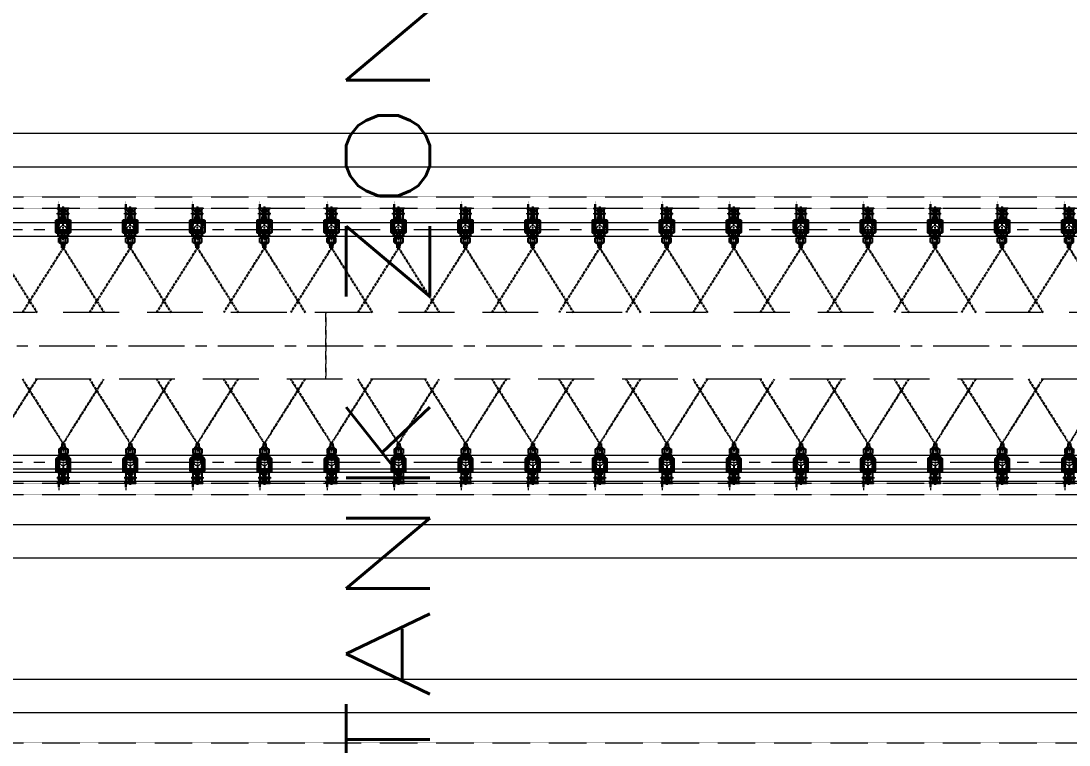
# Model space of a CAD drawing. Header units: inches. Extents: x 702888 to 852715, y 9845 to 271320.
# Drawn here: x 734640 to 739328, y 252979 to 256216 of the extents above; entities that cross this region are included whole.
import ezdxf

# ---------------------------------------------------------------- set-up
doc = ezdxf.new("R2010")
doc.units = ezdxf.units.IN
doc.header["$MEASUREMENT"] = 0
for name, pattern in [('CENTER2', [1.125, 0.75, -0.125, 0.125, -0.125]), ('CENTERX2', [4, 2.5, -0.5, 0.5, -0.5]), ('DASHED2', [0.375, 0.25, -0.125]), ('DASHEDX2', [1.5, 1, -0.5]), ('HIDDEN', [9.525, 6.35, -3.175]), ('HIDDEN2', [0.1875, 0.125, -0.0625]), ('PHANTOM2', [31.75, 15.875, -3.175, 3.175, -3.175, 3.175, -3.175])]:
    doc.linetypes.add(name, pattern=pattern)
doc.layers.get('0').update_dxf_attribs({"lineweight": 5})
doc.layers.add('chain', color=2, linetype='Continuous', lineweight=5)
doc.layers.add('p7', color=253, linetype='Continuous', lineweight=5)
doc.layers.add('Nozzle', color=7, linetype='Continuous')
doc.layers.add('Riser Support', color=7, linetype='Continuous')
doc.styles.add('ROMANS', font='romans.shx', dxfattribs={"width": 0.9})

# ---------------------------------------------------------------- blocks, each defined once
blk = doc.blocks.new('A$C4D81176E')
at = {"layer": 'Nozzle', "color": 2, "linetype": 'PHANTOM2', "ltscale": 0.5}
for q in [(361.3, 4.7), (361.3, -359.7)]:
    blk.add_line((73, -177.5), q, dxfattribs=at)
at = {"layer": 'Nozzle', "color": 1, "linetype": 'CENTER2', "ltscale": 0.25}
blk.add_line((73, -177.5), (-46.9, -177.5), dxfattribs=at)
at = {"layer": 'Nozzle', "color": 2}
for p, q in [((-43.9, -160.2), (-44, -160.6)), ((-44, -160.6), (-44, -161)), ((-44, -194), (-44, -161)), ((-43.8, -159.8), (-43.9, -160.2)), ((-43.6, -159.4), (-43.8, -159.8)), ((-43.4, -159), (-43.6, -159.4)), ((-43.1, -158.7), (-43.4, -159)), ((-42.8, -158.4), (-43.1, -158.7)), ((-42.5, -158.1), (-42.8, -158.4)), ((-42.1, -157.9), (-42.5, -158.1)), ((-41.8, -157.7), (-42.1, -157.9)), ((-41.9, -160.5), (-42, -160.7)), ((-42, -160.7), (-42, -161)), ((-42, -194), (-42, -161)), ((-41.8, -160.3), (-41.9, -160.5)), ((-41.3, -157.6), (-41.8, -157.7)), ((-41.6, -160), (-41.8, -160.3)), ((-41.5, -159.9), (-41.6, -160)), ((-41.2, -159.7), (-41.5, -159.9)), ((-40.9, -157.5), (-41.3, -157.6)), ((-41, -159.6), (-41.2, -159.7)), ((-40.8, -159.5), (-41, -159.6)), ((-40.5, -157.5), (-40.9, -157.5)), ((-40.5, -159.5), (-40.8, -159.5)), ((17.7, -154.5), (-40.5, -157.5)), ((17.7, -156.5), (-40.5, -159.5)), ((-26.3, -156.8), (-26.3, -158.8)), ((4.2, -158.5), (4.2, -196.5)), ((16.7, -158.5), (4.2, -158.5)), ((16.9, -158.5), (16.7, -158.5)), ((17.2, -158.6), (16.9, -158.5)), ((17.4, -158.7), (17.2, -158.6)), ((17.6, -158.8), (17.4, -158.7)), ((17.8, -159), (17.6, -158.8)), ((18.1, -154.5), (17.7, -154.5)), ((17.9, -156.5), (17.7, -156.5)), ((18, -159.2), (17.8, -159)), ((18.2, -156.6), (17.9, -156.5)), ((18.1, -159.5), (18, -159.2)), ((18.5, -154.6), (18.1, -154.5)), ((18.2, -159.7), (18.1, -159.5)), ((18.4, -156.7), (18.2, -156.6)), ((18.2, -160), (18.2, -159.7)), ((18.2, -160), (18.2, -195)), ((28.2, -165), (18.2, -165)), ((18.6, -156.9), (18.4, -156.7)), ((18.9, -154.7), (18.5, -154.6)), ((18.8, -157), (18.6, -156.9)), ((18.9, -157.3), (18.8, -157)), ((19.3, -154.9), (18.9, -154.7)), ((19.1, -157.5), (18.9, -157.3)), ((19.2, -157.7), (19.1, -157.5)), ((19.2, -158), (19.2, -157.7)), ((19.2, -165), (19.2, -158)), ((19.7, -155.1), (19.3, -154.9)), ((20, -155.4), (19.7, -155.1)), ((20.3, -155.7), (20, -155.4)), ((20.5, -156), (20.3, -155.7)), ((20.8, -156.4), (20.5, -156)), ((20.9, -156.8), (20.8, -156.4)), ((21.1, -157.2), (20.9, -156.8)), ((21.2, -157.6), (21.1, -157.2)), ((21.2, -158), (21.2, -157.6)), ((21.2, -165), (21.2, -158)), ((49, -157.5), (28.2, -157.5)), ((28.2, -157.5), (28.2, -197.5)), ((49, -167.5), (28.2, -167.5)), ((49, -187.5), (28.2, -187.5)), ((49, -157.5), (49, -197.5)), ((49.6, -162.9), (49, -162.7)), ((50.3, -163), (49.6, -162.9)), ((50.9, -163.3), (50.3, -163)), ((51.5, -163.6), (50.9, -163.3)), ((52.1, -164), (51.5, -163.6)), ((52.6, -164.3), (52.1, -164)), ((53.2, -164.8), (52.6, -164.3)), ((53.7, -165.2), (53.2, -164.8)), ((54.1, -165.8), (53.7, -165.2)), ((54.5, -166.3), (54.1, -165.8)), ((54.9, -166.9), (54.5, -166.3)), ((55.2, -167.5), (54.9, -166.9)), ((55.5, -168.1), (55.2, -167.5)), ((55.2, -187.6), (55.4, -187)), ((55.4, -187), (55.6, -186.3)), ((55.6, -168.7), (55.5, -168.1)), ((55.8, -169.4), (55.6, -168.7)), ((55.6, -186.3), (55.8, -185.7)), ((56, -170.1), (55.8, -169.4)), ((55.8, -185.7), (55.9, -185)), ((55.9, -185), (56, -184.3)), ((56, -170.8), (56, -170.1)), ((56, -170.8), (56, -184.3)), ((63, -170.8), (56, -170.8)), ((63, -184.4), (56, -184.3)), ((63, -170.8), (63, -171.7)), ((73, -171.7), (63, -171.7)), ((73, -183.5), (63, -183.4)), ((63, -183.4), (63, -184.4)), ((68.7, -177.5), (73, -174.8)), ((68.7, -177.5), (73, -180.3)), ((73, -171.7), (73, -174.8)), ((73, -180.3), (73, -183.5)), ((-44, -194), (-44, -194.4)), ((-44, -194.4), (-43.9, -194.9)), ((-43.9, -194.9), (-43.8, -195.3)), ((-43.8, -195.3), (-43.6, -195.7)), ((-43.6, -195.7), (-43.4, -196)), ((-43.4, -196), (-43.1, -196.3)), ((-43.1, -196.3), (-42.8, -196.6)), ((-42.8, -196.6), (-42.5, -196.9)), ((-42.5, -196.9), (-42.1, -197.1)), ((-42.1, -197.1), (-41.8, -197.3)), ((-42, -194), (-42, -194.3)), ((-42, -194.3), (-41.9, -194.5)), ((-41.9, -194.5), (-41.8, -194.8)), ((-41.8, -194.8), (-41.6, -195)), ((-41.8, -197.3), (-41.3, -197.4)), ((-41.6, -195), (-41.5, -195.2)), ((-41.5, -195.2), (-41.2, -195.3)), ((-41.3, -197.4), (-40.9, -197.5)), ((-41.2, -195.3), (-41, -195.5)), ((-41, -195.5), (-40.8, -195.5)), ((-40.9, -197.5), (-40.5, -197.5)), ((-40.8, -195.5), (-40.5, -195.5)), ((17.7, -198.5), (-40.5, -195.5)), ((17.7, -200.5), (-40.5, -197.5)), ((-26.3, -196.2), (-26.3, -198.3)), ((16.7, -196.5), (4.2, -196.5)), ((16.7, -196.5), (16.9, -196.5)), ((16.7, -196.5), (16.9, -196.5)), ((16.9, -196.5), (17.2, -196.4)), ((16.9, -196.5), (17.2, -196.4)), ((17.2, -196.4), (17.4, -196.3)), ((17.2, -196.4), (17.4, -196.3)), ((17.4, -196.3), (17.6, -196.2)), ((17.4, -196.3), (17.6, -196.2)), ((17.6, -196.2), (17.8, -196)), ((17.6, -196.2), (17.8, -196)), ((17.7, -198.5), (17.9, -198.5)), ((17.7, -200.5), (18.1, -200.5)), ((17.8, -196), (18, -195.8)), ((17.8, -196), (18, -195.8)), ((17.9, -198.5), (18.2, -198.5)), ((18, -195.8), (18.1, -195.5)), ((18, -195.8), (18.1, -195.5)), ((18.1, -195.5), (18.2, -195.3)), ((18.1, -195.5), (18.2, -195.3)), ((18.1, -200.5), (18.5, -200.4)), ((28.2, -190), (18.2, -190)), ((18.2, -195.3), (18.2, -195)), ((18.2, -195.3), (18.2, -195)), ((18.2, -198.5), (18.4, -198.3)), ((18.4, -198.3), (18.6, -198.2)), ((18.5, -200.4), (18.9, -200.3)), ((18.6, -198.2), (18.8, -198)), ((18.8, -198), (18.9, -197.8)), ((18.9, -197.8), (19.1, -197.5)), ((18.9, -200.3), (19.3, -200.1)), ((19.1, -197.5), (19.2, -197.3)), ((19.2, -190), (19.2, -197)), ((19.2, -197.3), (19.2, -197)), ((19.3, -200.1), (19.7, -199.9)), ((19.7, -199.9), (20, -199.6)), ((20, -199.6), (20.3, -199.3)), ((20.3, -199.3), (20.5, -199)), ((20.5, -199), (20.8, -198.7)), ((20.8, -198.7), (20.9, -198.3)), ((20.9, -198.3), (21.1, -197.9)), ((21.1, -197.9), (21.2, -197.4)), ((21.2, -190), (21.2, -197)), ((21.2, -197.4), (21.2, -197)), ((49, -197.5), (28.2, -197.5)), ((49, -192.3), (49.6, -192.2)), ((49.6, -192.2), (50.3, -192)), ((50.3, -192), (50.9, -191.7)), ((50.9, -191.7), (51.5, -191.4)), ((51.5, -191.4), (52.1, -191.1)), ((52.1, -191.1), (52.6, -190.7)), ((52.6, -190.7), (53.2, -190.3)), ((53.2, -190.3), (53.7, -189.8)), ((53.7, -189.8), (54.1, -189.3)), ((54.1, -189.3), (54.5, -188.7)), ((54.5, -188.7), (54.9, -188.2)), ((54.9, -188.2), (55.2, -187.6))]:
    blk.add_line(p, q, dxfattribs=at)
at = {"layer": 'Nozzle', "color": 8, "linetype": 'HIDDEN'}
for p, q in [((8.2, -170.5), (8.2, -184.5)), ((18.2, -170.5), (8.2, -170.5)), ((18.2, -184.5), (8.2, -184.5))]:
    blk.add_line(p, q, dxfattribs=at)
blk = doc.blocks.new('*U69')
at = {"layer": 'chain', "color": 7, "linetype": 'Continuous'}
blk.add_line((-20, -152.9, 0), (-20, -215, 0), dxfattribs=at)
at = {"layer": 'chain', "color": 5, "linetype": 'DASHEDX2'}
blk.add_line((-20, -238.1, 0), (-20, -248.1, 0), dxfattribs=at)
at = {"layer": 'chain', "color": 7, "linetype": 'Continuous'}
blk.add_circle((0, -123, 0), 16.1, dxfattribs=at)
at = {"layer": 'Riser Support', "color": 1, "linetype": 'CENTER2'}
blk.add_line((0, -139.1, 0), (0, -224.7, 0), dxfattribs=at)
at = {"layer": 'Riser Support', "color": 11}
for p, q in [((-25, -152.9, 0), (-25, -167.9, 0)), ((-25, -152.9, 0), (25, -152.9, 0)), ((-25, -160.9, 0), (25, -160.9, 0)), ((-25, -167.9, 0), (25, -167.9, 0)), ((-20, -167.9, 0), (-20, -190.9, 0)), ((-10, -152.9, 0), (-10, -180.9, 0)), ((-10, -180.9, 0), (-10, -173.7, 0)), ((-10, -180.9, 0), (10, -180.9, 0)), ((10, -180.9, 0), (-10, -180.9, 0)), ((-7.5, -172.9, 0), (7.5, -172.9, 0)), ((-5, -180.9, 0), (-5, -173.7, 0)), ((-4, -195.9, 0), (-4, -180.9, 0)), ((-4, -185.9, 0), (-4, -220.9, 0)), ((4, -195.9, 0), (4, -180.9, 0)), ((4, -185.9, 0), (4, -220.9, 0)), ((5, -173.7, 0), (5, -180.9, 0)), ((10, -152.9, 0), (10, -180.9, 0)), ((10, -173.7, 0), (10, -180.9, 0)), ((20, -167.9, 0), (20, -190.9, 0)), ((25, -152.9, 0), (25, -167.9, 0)), ((-25, -190.9, 0), (-25, -195.9, 0)), ((-25, -190.9, 0), (25, -190.9, 0)), ((-25, -195.9, 0), (25, -195.9, 0)), ((-10, -201.9, 0), (-10, -209.2, 0)), ((10, -201.9, 0), (-10, -201.9, 0)), ((-7.5, -209.9, 0), (7.5, -209.9, 0)), ((-5, -189, 0), (-5, -209.2, 0)), ((-4, -220.9, 0), (4, -220.9, 0)), ((5, -209.2, 0), (5, -189, 0)), ((10, -209.2, 0), (10, -201.9, 0)), ((25, -190.9, 0), (25, -195.9, 0))]:
    blk.add_line(p, q, dxfattribs=at)
at = {"layer": 'Riser Support', "color": 11, "linetype": 'HIDDEN'}
for p, q in [((-5, -180.9, 0), (-5, -195.9, 0)), ((5, -180.9, 0), (5, -195.9, 0))]:
    blk.add_line(p, q, dxfattribs=at)
at = {"layer": 'Riser Support'}
for p, q in [((20, -152.9, 0), (20, -215, 0)), ((-20, -195.9, 0), (-20, -235.9, 0)), ((-20, -195.9, 0), (20, -195.9, 0)), ((-20, -235.9, 0), (-20, -205.9, 0)), ((-4, -211.9, 0), (-4, -205.9, 0)), ((4, -211.9, 0), (4, -205.9, 0))]:
    blk.add_line(p, q, dxfattribs=at)
at = {"layer": 'Riser Support', "color": 1, "linetype": 'CENTER2', "ltscale": 200}
blk.add_line((0, -223.9, 0), (0, -193.9, 0), dxfattribs=at)
at = {"layer": 'Riser Support', "elevation": 0}
for points in [[(25, -165.9), (28.5, -165.9, 0.414214), (33, -161.4), (33, -110.4, 0.414214), (28.5, -105.9), (-28.5, -105.9, 0.414214), (-33, -110.4), (-33, -161.4, 0.414214), (-28.5, -165.9), (-25, -165.9)], [(25, -162.9), (28.5, -162.9, 0.414214), (30, -161.4), (30, -110.4, 0.414214), (28.5, -108.9), (-28.5, -108.9, 0.414214), (-30, -110.4), (-30, -161.4, 0.414214), (-28.5, -162.9), (-25, -162.9)]]:
    blk.add_lwpolyline(points, format="xyb", dxfattribs=at)
at = {"layer": 'Riser Support', "linetype": 'HIDDEN2', "ltscale": 0.75, "elevation": 0}
for points in [[(25, -165.9), (28.5, -165.9, 0.414214), (33, -161.4), (18, -115.4, 0.414214), (13.5, -110.9), (-13.5, -110.9, 0.414214), (-18, -115.4), (-33, -161.4, 0.414214), (-28.5, -165.9), (-25, -165.9)], [(25, -162.9), (28.5, -162.9, 0.414214), (30, -161.4), (15, -115.4, 0.414214), (13.5, -113.9), (-13.5, -113.9, 0.414214), (-15, -115.4), (-30, -161.4, 0.414214), (-28.5, -162.9), (-25, -162.9)]]:
    blk.add_lwpolyline(points, format="xyb", dxfattribs=at)
at = {"layer": 'Riser Support', "elevation": 0}
blk.add_lwpolyline([(25, -215), (-25, -215), (-25, -218), (25, -218), (25, -215)], dxfattribs=at)
at = {"layer": 'Riser Support', "color": 11}
for centre, radius, start, end in [((-7.5, -177.4, 0), 4.44, 55.6903, 124.3097), ((0, -189.5, 0), 16.6, 72.4519, 107.5481), ((7.5, -177.4, 0), 4.44, 55.6903, 124.3097), ((-7.5, -205.5, 0), 4.44, 235.6903, 304.3097), ((0, -193.4, 0), 16.6, 252.4519, 287.5481), ((7.5, -205.5, 0), 4.44, 235.6903, 304.3097)]:
    blk.add_arc(centre, radius, start, end, dxfattribs=at)
at = {"color": 0, "linetype": 'ByBlock', "lineweight": -2, "extrusion": (0, 0, -1), "xscale": -1, "zscale": -1, "rotation": 270}
blk.add_blockref('A$C4D81176E', (177.5, -113.2, 0), dxfattribs=at)
blk = doc.blocks.new('*U52')
at = {"layer": 'chain', "color": 0, "linetype": 'ByBlock', "lineweight": -2, "transparency": 16777216}
for p in [(5400, 0), (5700, 0), (6000, 0), (6300, 0), (6600, 0), (6900, 0), (7200, 0), (7500, 0), (7800, 0), (8100, 0), (8400, 0), (8700, 0), (9000, 0), (9300, 0), (9600, 0), (9900, 0), (10200, 0)]:
    blk.add_blockref('*U69', p, dxfattribs=at)
blk = doc.blocks.new('*U67')
at = {"layer": 'chain', "color": 7, "linetype": 'Continuous'}
blk.add_line((-20, -152.9, 0), (-20, -215, 0), dxfattribs=at)
at = {"layer": 'chain', "color": 5, "linetype": 'DASHEDX2'}
blk.add_line((-20, -238.1, 0), (-20, -248.1, 0), dxfattribs=at)
at = {"layer": 'chain', "color": 7, "linetype": 'Continuous'}
blk.add_circle((0, -123, 0), 16.1, dxfattribs=at)
at = {"layer": 'Riser Support', "color": 1, "linetype": 'CENTER2'}
blk.add_line((0, -139.1, 0), (0, -224.7, 0), dxfattribs=at)
at = {"layer": 'Riser Support', "color": 11}
for p, q in [((-25, -152.9, 0), (-25, -167.9, 0)), ((-25, -152.9, 0), (25, -152.9, 0)), ((-25, -160.9, 0), (25, -160.9, 0)), ((-25, -167.9, 0), (25, -167.9, 0)), ((-20, -167.9, 0), (-20, -190.9, 0)), ((-10, -152.9, 0), (-10, -180.9, 0)), ((-10, -180.9, 0), (-10, -173.7, 0)), ((-10, -180.9, 0), (10, -180.9, 0)), ((10, -180.9, 0), (-10, -180.9, 0)), ((-7.5, -172.9, 0), (7.5, -172.9, 0)), ((-5, -180.9, 0), (-5, -173.7, 0)), ((-4, -195.9, 0), (-4, -180.9, 0)), ((-4, -185.9, 0), (-4, -220.9, 0)), ((4, -195.9, 0), (4, -180.9, 0)), ((4, -185.9, 0), (4, -220.9, 0)), ((5, -173.7, 0), (5, -180.9, 0)), ((10, -152.9, 0), (10, -180.9, 0)), ((10, -173.7, 0), (10, -180.9, 0)), ((20, -167.9, 0), (20, -190.9, 0)), ((25, -152.9, 0), (25, -167.9, 0)), ((-25, -190.9, 0), (-25, -195.9, 0)), ((-25, -190.9, 0), (25, -190.9, 0)), ((-25, -195.9, 0), (25, -195.9, 0)), ((-10, -201.9, 0), (-10, -209.2, 0)), ((10, -201.9, 0), (-10, -201.9, 0)), ((-7.5, -209.9, 0), (7.5, -209.9, 0)), ((-5, -189, 0), (-5, -209.2, 0)), ((-4, -220.9, 0), (4, -220.9, 0)), ((5, -209.2, 0), (5, -189, 0)), ((10, -209.2, 0), (10, -201.9, 0)), ((25, -190.9, 0), (25, -195.9, 0))]:
    blk.add_line(p, q, dxfattribs=at)
at = {"layer": 'Riser Support', "color": 11, "linetype": 'HIDDEN'}
for p, q in [((-5, -180.9, 0), (-5, -195.9, 0)), ((5, -180.9, 0), (5, -195.9, 0))]:
    blk.add_line(p, q, dxfattribs=at)
at = {"layer": 'Riser Support'}
for p, q in [((20, -152.9, 0), (20, -215, 0)), ((-20, -195.9, 0), (-20, -235.9, 0)), ((-20, -195.9, 0), (20, -195.9, 0)), ((-20, -235.9, 0), (-20, -205.9, 0)), ((-4, -211.9, 0), (-4, -205.9, 0)), ((4, -211.9, 0), (4, -205.9, 0))]:
    blk.add_line(p, q, dxfattribs=at)
at = {"layer": 'Riser Support', "color": 1, "linetype": 'CENTER2', "ltscale": 200}
blk.add_line((0, -223.9, 0), (0, -193.9, 0), dxfattribs=at)
at = {"layer": 'Riser Support', "elevation": 0}
for points in [[(25, -165.9), (28.5, -165.9, 0.414214), (33, -161.4), (33, -110.4, 0.414214), (28.5, -105.9), (-28.5, -105.9, 0.414214), (-33, -110.4), (-33, -161.4, 0.414214), (-28.5, -165.9), (-25, -165.9)], [(25, -162.9), (28.5, -162.9, 0.414214), (30, -161.4), (30, -110.4, 0.414214), (28.5, -108.9), (-28.5, -108.9, 0.414214), (-30, -110.4), (-30, -161.4, 0.414214), (-28.5, -162.9), (-25, -162.9)]]:
    blk.add_lwpolyline(points, format="xyb", dxfattribs=at)
at = {"layer": 'Riser Support', "linetype": 'HIDDEN2', "ltscale": 0.75, "elevation": 0}
for points in [[(25, -165.9), (28.5, -165.9, 0.414214), (33, -161.4), (18, -115.4, 0.414214), (13.5, -110.9), (-13.5, -110.9, 0.414214), (-18, -115.4), (-33, -161.4, 0.414214), (-28.5, -165.9), (-25, -165.9)], [(25, -162.9), (28.5, -162.9, 0.414214), (30, -161.4), (15, -115.4, 0.414214), (13.5, -113.9), (-13.5, -113.9, 0.414214), (-15, -115.4), (-30, -161.4, 0.414214), (-28.5, -162.9), (-25, -162.9)]]:
    blk.add_lwpolyline(points, format="xyb", dxfattribs=at)
at = {"layer": 'Riser Support', "elevation": 0}
blk.add_lwpolyline([(25, -215), (-25, -215), (-25, -218), (25, -218), (25, -215)], dxfattribs=at)
at = {"layer": 'Riser Support', "color": 11}
for centre, radius, start, end in [((-7.5, -177.4, 0), 4.44, 55.6903, 124.3097), ((0, -189.5, 0), 16.6, 72.4519, 107.5481), ((7.5, -177.4, 0), 4.44, 55.6903, 124.3097), ((-7.5, -205.5, 0), 4.44, 235.6903, 304.3097), ((0, -193.4, 0), 16.6, 252.4519, 287.5481), ((7.5, -205.5, 0), 4.44, 235.6903, 304.3097)]:
    blk.add_arc(centre, radius, start, end, dxfattribs=at)
at = {"color": 0, "linetype": 'ByBlock', "lineweight": -2, "extrusion": (0, 0, -1), "xscale": -1, "zscale": -1, "rotation": 270}
blk.add_blockref('A$C4D81176E', (177.5, -113.2, 0), dxfattribs=at)
blk = doc.blocks.new('*U61')
at = {"layer": 'chain', "color": 0, "linetype": 'ByBlock', "lineweight": -2, "transparency": 16777216}
for p in [(5700, 0), (6000, 0), (6300, 0), (6600, 0), (6900, 0), (7200, 0), (7500, 0), (7800, 0), (8100, 0), (8400, 0), (8700, 0), (9000, 0), (9300, 0), (9600, 0), (9900, 0), (10200, 0), (10500, 0)]:
    blk.add_blockref('*U67', p, dxfattribs=at)
blk = doc.blocks.new('*U72')
at = {"layer": 'chain', "color": 7, "linetype": 'Continuous'}
blk.add_line((-20, -152.9, 0), (-20, -215, 0), dxfattribs=at)
at = {"layer": 'chain', "color": 5, "linetype": 'DASHEDX2'}
blk.add_line((-20, -238.1, 0), (-20, -248.1, 0), dxfattribs=at)
at = {"layer": 'chain', "color": 7, "linetype": 'Continuous'}
blk.add_circle((0, -123, 0), 16.1, dxfattribs=at)
at = {"layer": 'Riser Support', "color": 1, "linetype": 'CENTER2'}
blk.add_line((0, -139.1, 0), (0, -224.7, 0), dxfattribs=at)
at = {"layer": 'Riser Support', "color": 11}
for p, q in [((-25, -152.9, 0), (-25, -167.9, 0)), ((-25, -152.9, 0), (25, -152.9, 0)), ((-25, -160.9, 0), (25, -160.9, 0)), ((-25, -167.9, 0), (25, -167.9, 0)), ((-20, -167.9, 0), (-20, -190.9, 0)), ((-10, -152.9, 0), (-10, -180.9, 0)), ((-10, -180.9, 0), (-10, -173.7, 0)), ((-10, -180.9, 0), (10, -180.9, 0)), ((10, -180.9, 0), (-10, -180.9, 0)), ((-7.5, -172.9, 0), (7.5, -172.9, 0)), ((-5, -180.9, 0), (-5, -173.7, 0)), ((-4, -195.9, 0), (-4, -180.9, 0)), ((-4, -185.9, 0), (-4, -220.9, 0)), ((4, -195.9, 0), (4, -180.9, 0)), ((4, -185.9, 0), (4, -220.9, 0)), ((5, -173.7, 0), (5, -180.9, 0)), ((10, -152.9, 0), (10, -180.9, 0)), ((10, -173.7, 0), (10, -180.9, 0)), ((20, -167.9, 0), (20, -190.9, 0)), ((25, -152.9, 0), (25, -167.9, 0)), ((-25, -190.9, 0), (-25, -195.9, 0)), ((-25, -190.9, 0), (25, -190.9, 0)), ((-25, -195.9, 0), (25, -195.9, 0)), ((-10, -201.9, 0), (-10, -209.2, 0)), ((10, -201.9, 0), (-10, -201.9, 0)), ((-7.5, -209.9, 0), (7.5, -209.9, 0)), ((-5, -189, 0), (-5, -209.2, 0)), ((-4, -220.9, 0), (4, -220.9, 0)), ((5, -209.2, 0), (5, -189, 0)), ((10, -209.2, 0), (10, -201.9, 0)), ((25, -190.9, 0), (25, -195.9, 0))]:
    blk.add_line(p, q, dxfattribs=at)
at = {"layer": 'Riser Support', "color": 11, "linetype": 'HIDDEN'}
for p, q in [((-5, -180.9, 0), (-5, -195.9, 0)), ((5, -180.9, 0), (5, -195.9, 0))]:
    blk.add_line(p, q, dxfattribs=at)
at = {"layer": 'Riser Support'}
for p, q in [((20, -152.9, 0), (20, -215, 0)), ((-20, -195.9, 0), (-20, -235.9, 0)), ((-20, -195.9, 0), (20, -195.9, 0)), ((-20, -235.9, 0), (-20, -205.9, 0)), ((-4, -211.9, 0), (-4, -205.9, 0)), ((4, -211.9, 0), (4, -205.9, 0))]:
    blk.add_line(p, q, dxfattribs=at)
at = {"layer": 'Riser Support', "color": 1, "linetype": 'CENTER2', "ltscale": 200}
blk.add_line((0, -223.9, 0), (0, -193.9, 0), dxfattribs=at)
at = {"layer": 'Riser Support', "elevation": 0}
for points in [[(25, -165.9), (28.5, -165.9, 0.414214), (33, -161.4), (33, -110.4, 0.414214), (28.5, -105.9), (-28.5, -105.9, 0.414214), (-33, -110.4), (-33, -161.4, 0.414214), (-28.5, -165.9), (-25, -165.9)], [(25, -162.9), (28.5, -162.9, 0.414214), (30, -161.4), (30, -110.4, 0.414214), (28.5, -108.9), (-28.5, -108.9, 0.414214), (-30, -110.4), (-30, -161.4, 0.414214), (-28.5, -162.9), (-25, -162.9)]]:
    blk.add_lwpolyline(points, format="xyb", dxfattribs=at)
at = {"layer": 'Riser Support', "linetype": 'HIDDEN2', "ltscale": 0.75, "elevation": 0}
for points in [[(25, -165.9), (28.5, -165.9, 0.414214), (33, -161.4), (18, -115.4, 0.414214), (13.5, -110.9), (-13.5, -110.9, 0.414214), (-18, -115.4), (-33, -161.4, 0.414214), (-28.5, -165.9), (-25, -165.9)], [(25, -162.9), (28.5, -162.9, 0.414214), (30, -161.4), (15, -115.4, 0.414214), (13.5, -113.9), (-13.5, -113.9, 0.414214), (-15, -115.4), (-30, -161.4, 0.414214), (-28.5, -162.9), (-25, -162.9)]]:
    blk.add_lwpolyline(points, format="xyb", dxfattribs=at)
at = {"layer": 'Riser Support', "elevation": 0}
blk.add_lwpolyline([(25, -215), (-25, -215), (-25, -218), (25, -218), (25, -215)], dxfattribs=at)
at = {"layer": 'Riser Support', "color": 11}
for centre, radius, start, end in [((-7.5, -177.4, 0), 4.44, 55.6903, 124.3097), ((0, -189.5, 0), 16.6, 72.4519, 107.5481), ((7.5, -177.4, 0), 4.44, 55.6903, 124.3097), ((-7.5, -205.5, 0), 4.44, 235.6903, 304.3097), ((0, -193.4, 0), 16.6, 252.4519, 287.5481), ((7.5, -205.5, 0), 4.44, 235.6903, 304.3097)]:
    blk.add_arc(centre, radius, start, end, dxfattribs=at)
at = {"color": 0, "linetype": 'ByBlock', "lineweight": -2, "extrusion": (0, 0, -1), "xscale": -1, "zscale": -1, "rotation": 270}
blk.add_blockref('A$C4D81176E', (177.5, -113.2, 0), dxfattribs=at)
blk = doc.blocks.new('*U68')
at = {"layer": 'chain', "color": 0, "linetype": 'ByBlock', "lineweight": -2, "transparency": 16777216}
for p in [(5400, 0), (5700, 0), (6000, 0), (6300, 0), (6600, 0), (6900, 0), (7200, 0), (7500, 0), (7800, 0), (8100, 0), (8400, 0), (8700, 0), (9000, 0), (9300, 0), (9600, 0), (9900, 0), (10200, 0)]:
    blk.add_blockref('*U72', p, dxfattribs=at)
blk = doc.blocks.new('*U71')
at = {"layer": 'chain', "color": 7, "linetype": 'Continuous'}
blk.add_line((-20, -152.9, 0), (-20, -215, 0), dxfattribs=at)
at = {"layer": 'chain', "color": 5, "linetype": 'DASHEDX2'}
blk.add_line((-20, -238.1, 0), (-20, -248.1, 0), dxfattribs=at)
at = {"layer": 'chain', "color": 7, "linetype": 'Continuous'}
blk.add_circle((0, -123, 0), 16.1, dxfattribs=at)
at = {"layer": 'Riser Support', "color": 1, "linetype": 'CENTER2'}
blk.add_line((0, -139.1, 0), (0, -224.7, 0), dxfattribs=at)
at = {"layer": 'Riser Support', "color": 11}
for p, q in [((-25, -152.9, 0), (-25, -167.9, 0)), ((-25, -152.9, 0), (25, -152.9, 0)), ((-25, -160.9, 0), (25, -160.9, 0)), ((-25, -167.9, 0), (25, -167.9, 0)), ((-20, -167.9, 0), (-20, -190.9, 0)), ((-10, -152.9, 0), (-10, -180.9, 0)), ((-10, -180.9, 0), (-10, -173.7, 0)), ((-10, -180.9, 0), (10, -180.9, 0)), ((10, -180.9, 0), (-10, -180.9, 0)), ((-7.5, -172.9, 0), (7.5, -172.9, 0)), ((-5, -180.9, 0), (-5, -173.7, 0)), ((-4, -195.9, 0), (-4, -180.9, 0)), ((-4, -185.9, 0), (-4, -220.9, 0)), ((4, -195.9, 0), (4, -180.9, 0)), ((4, -185.9, 0), (4, -220.9, 0)), ((5, -173.7, 0), (5, -180.9, 0)), ((10, -152.9, 0), (10, -180.9, 0)), ((10, -173.7, 0), (10, -180.9, 0)), ((20, -167.9, 0), (20, -190.9, 0)), ((25, -152.9, 0), (25, -167.9, 0)), ((-25, -190.9, 0), (-25, -195.9, 0)), ((-25, -190.9, 0), (25, -190.9, 0)), ((-25, -195.9, 0), (25, -195.9, 0)), ((-10, -201.9, 0), (-10, -209.2, 0)), ((10, -201.9, 0), (-10, -201.9, 0)), ((-7.5, -209.9, 0), (7.5, -209.9, 0)), ((-5, -189, 0), (-5, -209.2, 0)), ((-4, -220.9, 0), (4, -220.9, 0)), ((5, -209.2, 0), (5, -189, 0)), ((10, -209.2, 0), (10, -201.9, 0)), ((25, -190.9, 0), (25, -195.9, 0))]:
    blk.add_line(p, q, dxfattribs=at)
at = {"layer": 'Riser Support', "color": 11, "linetype": 'HIDDEN'}
for p, q in [((-5, -180.9, 0), (-5, -195.9, 0)), ((5, -180.9, 0), (5, -195.9, 0))]:
    blk.add_line(p, q, dxfattribs=at)
at = {"layer": 'Riser Support'}
for p, q in [((20, -152.9, 0), (20, -215, 0)), ((-20, -195.9, 0), (-20, -235.9, 0)), ((-20, -195.9, 0), (20, -195.9, 0)), ((-20, -235.9, 0), (-20, -205.9, 0)), ((-4, -211.9, 0), (-4, -205.9, 0)), ((4, -211.9, 0), (4, -205.9, 0))]:
    blk.add_line(p, q, dxfattribs=at)
at = {"layer": 'Riser Support', "color": 1, "linetype": 'CENTER2', "ltscale": 200}
blk.add_line((0, -223.9, 0), (0, -193.9, 0), dxfattribs=at)
at = {"layer": 'Riser Support', "elevation": 0}
for points in [[(25, -165.9), (28.5, -165.9, 0.414214), (33, -161.4), (33, -110.4, 0.414214), (28.5, -105.9), (-28.5, -105.9, 0.414214), (-33, -110.4), (-33, -161.4, 0.414214), (-28.5, -165.9), (-25, -165.9)], [(25, -162.9), (28.5, -162.9, 0.414214), (30, -161.4), (30, -110.4, 0.414214), (28.5, -108.9), (-28.5, -108.9, 0.414214), (-30, -110.4), (-30, -161.4, 0.414214), (-28.5, -162.9), (-25, -162.9)]]:
    blk.add_lwpolyline(points, format="xyb", dxfattribs=at)
at = {"layer": 'Riser Support', "linetype": 'HIDDEN2', "ltscale": 0.75, "elevation": 0}
for points in [[(25, -165.9), (28.5, -165.9, 0.414214), (33, -161.4), (18, -115.4, 0.414214), (13.5, -110.9), (-13.5, -110.9, 0.414214), (-18, -115.4), (-33, -161.4, 0.414214), (-28.5, -165.9), (-25, -165.9)], [(25, -162.9), (28.5, -162.9, 0.414214), (30, -161.4), (15, -115.4, 0.414214), (13.5, -113.9), (-13.5, -113.9, 0.414214), (-15, -115.4), (-30, -161.4, 0.414214), (-28.5, -162.9), (-25, -162.9)]]:
    blk.add_lwpolyline(points, format="xyb", dxfattribs=at)
at = {"layer": 'Riser Support', "elevation": 0}
blk.add_lwpolyline([(25, -215), (-25, -215), (-25, -218), (25, -218), (25, -215)], dxfattribs=at)
at = {"layer": 'Riser Support', "color": 11}
for centre, radius, start, end in [((-7.5, -177.4, 0), 4.44, 55.6903, 124.3097), ((0, -189.5, 0), 16.6, 72.4519, 107.5481), ((7.5, -177.4, 0), 4.44, 55.6903, 124.3097), ((-7.5, -205.5, 0), 4.44, 235.6903, 304.3097), ((0, -193.4, 0), 16.6, 252.4519, 287.5481), ((7.5, -205.5, 0), 4.44, 235.6903, 304.3097)]:
    blk.add_arc(centre, radius, start, end, dxfattribs=at)
at = {"color": 0, "linetype": 'ByBlock', "lineweight": -2, "extrusion": (0, 0, -1), "xscale": -1, "zscale": -1, "rotation": 270}
blk.add_blockref('A$C4D81176E', (177.5, -113.2, 0), dxfattribs=at)
blk = doc.blocks.new('*U43')
at = {"layer": 'chain', "color": 0, "linetype": 'ByBlock', "lineweight": -2, "transparency": 16777216}
for p in [(5700, 0), (6000, 0), (6300, 0), (6600, 0), (6900, 0), (7200, 0), (7500, 0), (7800, 0), (8100, 0), (8400, 0), (8700, 0), (9000, 0), (9300, 0), (9600, 0), (9900, 0), (10200, 0), (10500, 0)]:
    blk.add_blockref('*U71', p, dxfattribs=at)
blk = doc.blocks.new('A$C76b9bb42')
for p, q in [((15028.5667, 20768.6232), (31853.5667, 20768.6232)), ((15178.5667, 20618.6232), (31703.5667, 20618.6232)), ((31703.5667, 19018.6232), (15178.5667, 19018.6232)), ((31853.5667, 18868.6232), (15028.5667, 18868.6232)), ((15028.5667, 18328.6232), (31853.5667, 18328.6232)), ((15178.5667, 18178.6232), (31703.5667, 18178.6232))]:
    blk.add_line(p, q)
at = {"color": 1, "linetype": 'CENTERX2', "ltscale": 100}
for p, q in [((16371.5667, 20338.6232), (31203.523, 20338.6232)), ((19095.3667, 19818.6232), (34602.5411, 19818.6232)), ((16371.5667, 19298.6232), (31203.523, 19298.6232))]:
    blk.add_line(p, q, dxfattribs=at)
at = {"color": 1, "linetype": 'DASHED2'}
for p, q in [((24378.5667, 19968.6232), (24378.5667, 19668.6232)), ((24378.5667, 19668.6232), (24378.5667, 19968.6232))]:
    blk.add_line(p, q, dxfattribs=at)
at = {"color": 1, "linetype": 'DASHED2', "ltscale": 1000}
blk.add_lwpolyline([(31203.523, 19668.6232), (17203.523, 19668.6232), (17203.523, 19968.6232), (31203.523, 19968.6232)], close=True, dxfattribs=at)
at = {"layer": 'chain', "color": 5, "linetype": 'DASHEDX2'}
for p, q in [((16984.5781, 20483.6232), (31422.4679, 20483.6232)), ((16984.5781, 20433.6232), (31422.4679, 20433.6232)), ((16984.5781, 19203.6232), (31422.4679, 19203.6232)), ((16984.5781, 19153.6232), (31422.4679, 19153.6232)), ((16984.5781, 18043.6232), (31422.4679, 18043.6232))]:
    blk.add_line(p, q, dxfattribs=at)
at = {"layer": 'chain', "color": 3}
for p, q in [((16516.9569, 20369.6232), (31422.4679, 20369.6232)), ((16516.9569, 20307.6232), (31422.4679, 20307.6232)), ((16516.9569, 19329.6232), (31368.6328, 19329.6232)), ((16516.9569, 19267.6232), (31368.6328, 19267.6232))]:
    blk.add_line(p, q, dxfattribs=at)
at = {"layer": 'chain', "color": 7, "linetype": 'Continuous'}
for p, q in [((17183.523, 19253.7232), (31323.523, 19253.7232)), ((17183.523, 19213.7232), (31323.523, 19213.7232))]:
    blk.add_line(p, q, dxfattribs=at)
at = {"layer": 'chain', "color": 7, "linetype": 'Continuous', "xscale": -1, "rotation": 180}
for name, p in [('*U43', (17203.523, 20215.5754, 0)), ('*U68', (17503.523, 20215.5754, 0))]:
    blk.add_blockref(name, p, dxfattribs=at)
at = {"layer": 'chain', "color": 7, "linetype": 'Continuous'}
for name, p in [('*U61', (17203.523, 19421.671, 0)), ('*U52', (17503.523, 19421.671, 0))]:
    blk.add_blockref(name, p, dxfattribs=at)
at = {"layer": 'p7', "color": 31, "style": 'ROMANS', "width": 1.4}
blk.add_text('PROCESS TANK ZONE', height=375, rotation=90, dxfattribs=at).set_placement((24844.1739, 14278.2269))

msp = doc.modelspace()

# ---------------------------------------------------------------- block references
at = {"layer": 'chain', "color": 1}
msp.add_blockref('A$C76b9bb42', (711625.145, 234945.321), dxfattribs=at)

doc.saveas('drawing.dxf')
